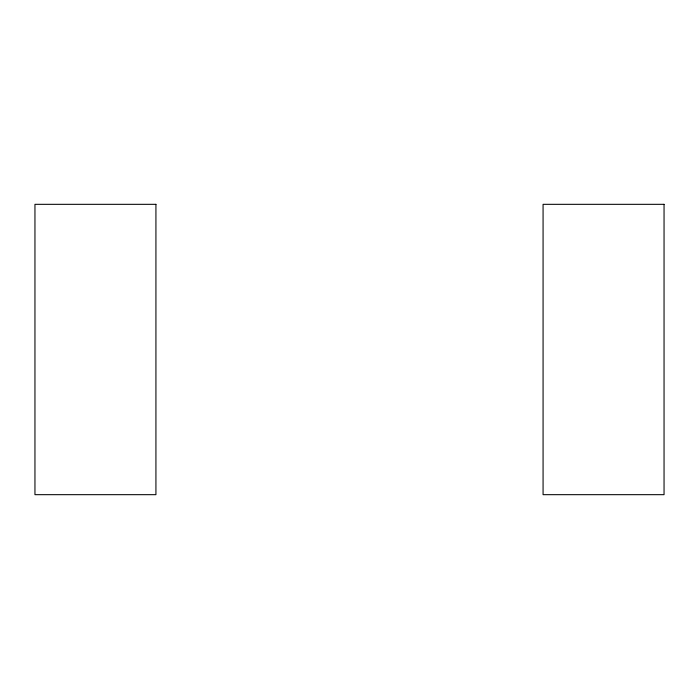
<?xml version="1.0" encoding="UTF-8"?>
<svg xmlns="http://www.w3.org/2000/svg" width="699" height="699" viewBox="0 0 699 699"><rect width="100%" height="100%" fill="white"/><g stroke="black" fill="none" stroke-linecap="round" stroke-linejoin="round"><path stroke-width="1.05" d="M155.929 204.326L34.95 204.326L34.95 494.674L155.929 494.674L155.929 204.326M664.05 204.326L543.071 204.326L543.071 494.674L664.05 494.674L664.05 204.326"/></g></svg>
